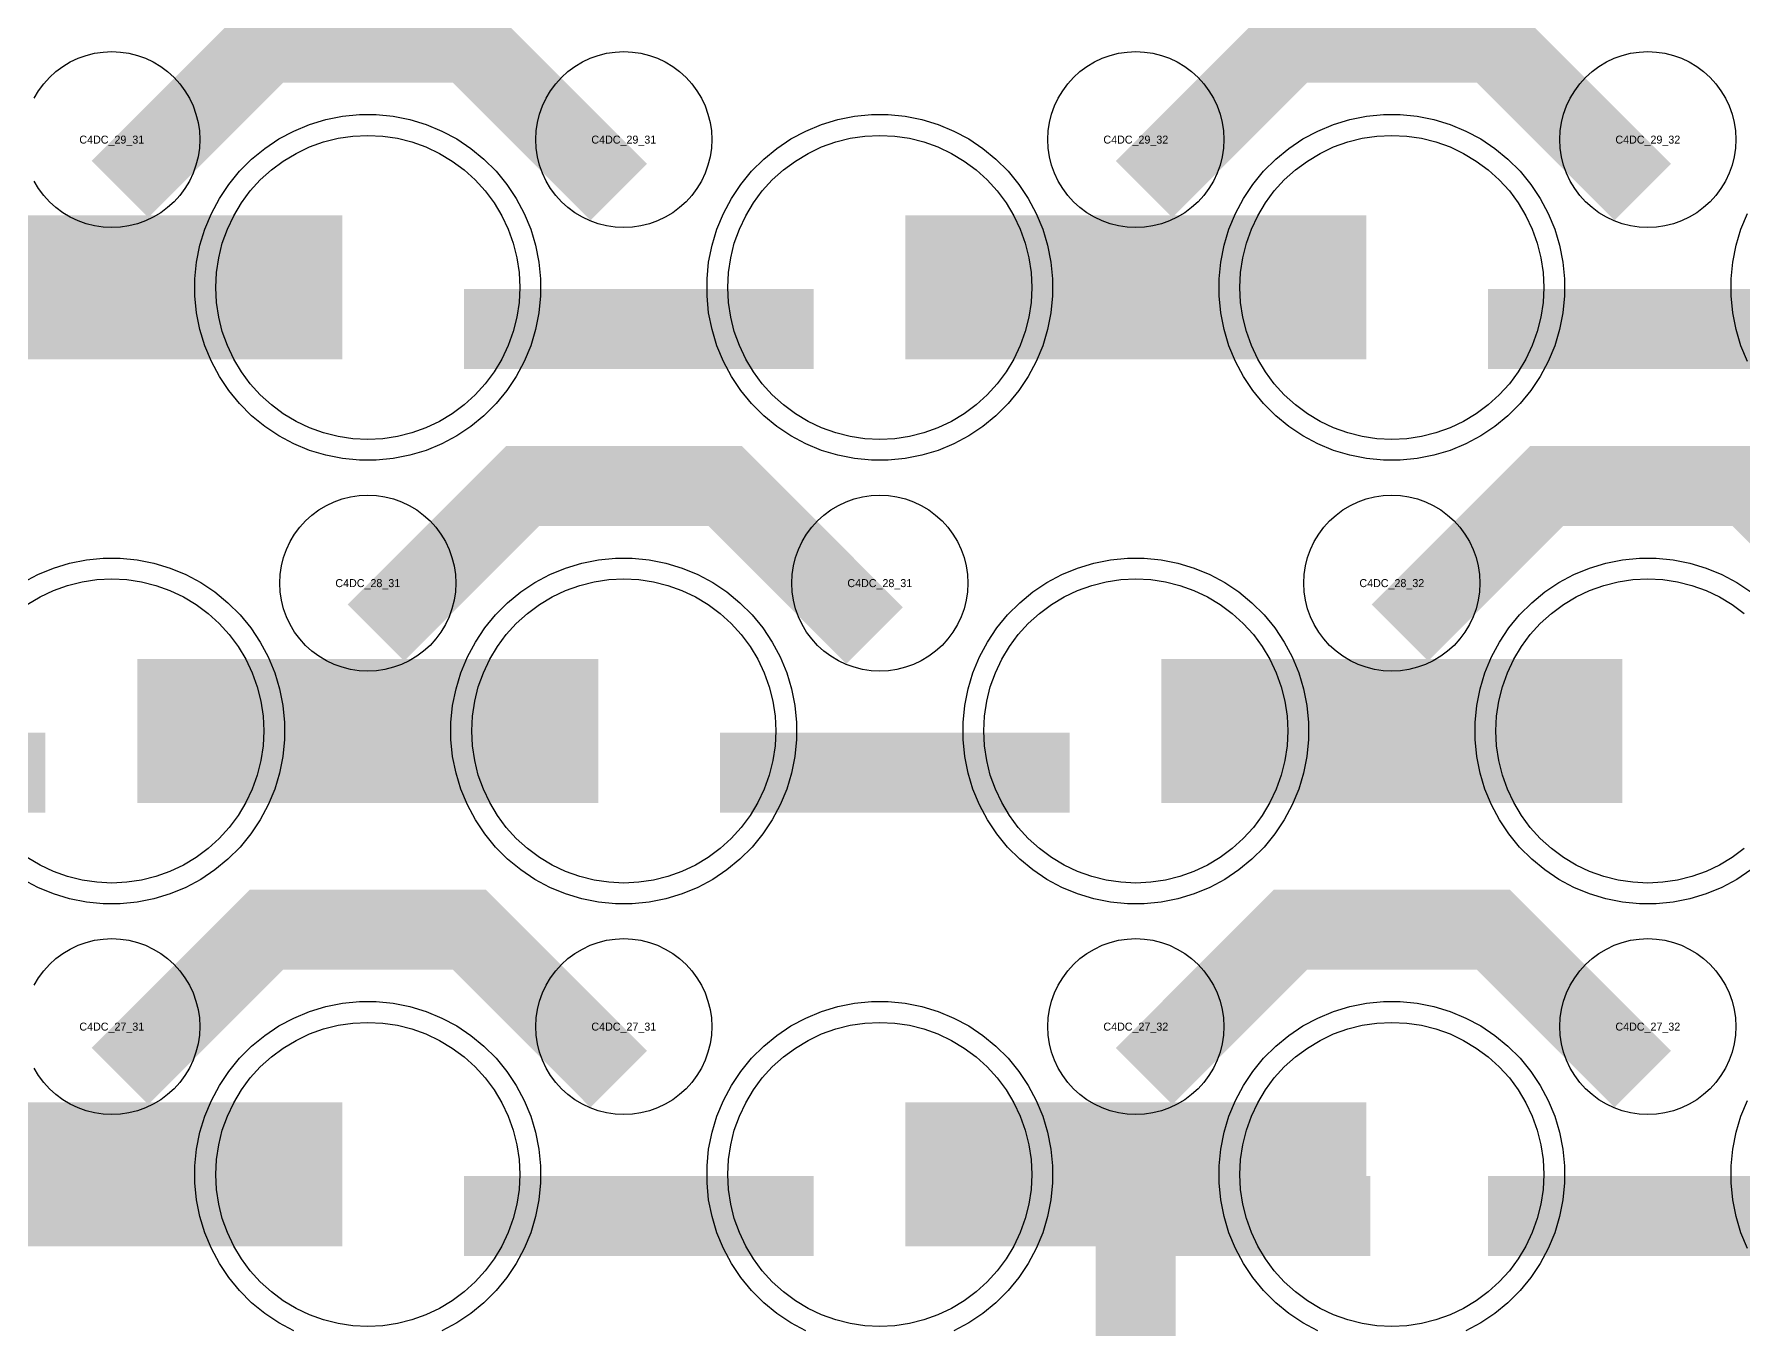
# Model space of a CAD drawing. Extents: x -11880 to 11880, y -14992 to 14992.
# Drawn here: x -2104 to -1570, y -11147 to -10742 of the extents above; entities that cross this region are included whole.
import ezdxf
from ezdxf.enums import TextEntityAlignment as Align

# ---------------------------------------------------------------- set-up
doc = ezdxf.new("R2010")
doc.units = 0
doc.header["$MEASUREMENT"] = 0
for name, color, linetype in [('GDS_775_DT_237', 138, 'CONTINUOUS'), ('RDL1_FS', 34, 'CONTINUOUS'), ('RDL_BS', 160, 'CONTINUOUS')]:
    doc.layers.add(name, color=color, linetype=linetype)

msp = doc.modelspace()

# ---------------------------------------------------------------- linework, layer by layer
at = {"layer": 'RDL1_FS'}
for points in [[(-2000, -10868.714), (-2004.657, -10868.485), (-2009.268, -10867.801), (-2013.791, -10866.669), (-2018.181, -10865.097), (-2022.395, -10863.105), (-2026.395, -10860.707), (-2030.14, -10857.929), (-2033.594, -10854.799), (-2036.724, -10851.345), (-2039.502, -10847.6), (-2041.9, -10843.6), (-2043.892, -10839.386), (-2045.464, -10834.996), (-2046.596, -10830.473), (-2047.28, -10825.862), (-2047.509, -10821.205), (-2047.28, -10816.548), (-2046.596, -10811.937), (-2045.464, -10807.414), (-2043.892, -10803.024), (-2041.9, -10798.81), (-2039.502, -10794.81), (-2036.724, -10791.065), (-2033.594, -10787.611), (-2030.14, -10784.481), (-2026.395, -10781.703), (-2022.395, -10779.305), (-2018.181, -10777.313), (-2013.791, -10775.741), (-2009.268, -10774.609), (-2004.657, -10773.925), (-2000, -10773.696), (-1995.343, -10773.925), (-1990.732, -10774.609), (-1986.209, -10775.741), (-1981.819, -10777.313), (-1977.605, -10779.305), (-1973.605, -10781.703), (-1969.86, -10784.481), (-1966.406, -10787.611), (-1963.276, -10791.065), (-1960.498, -10794.81), (-1958.1, -10798.81), (-1956.108, -10803.024), (-1954.536, -10807.414), (-1953.404, -10811.937), (-1952.72, -10816.548), (-1952.491, -10821.205), (-1952.72, -10825.862), (-1953.404, -10830.473), (-1954.536, -10834.996), (-1956.108, -10839.386), (-1958.1, -10843.6), (-1960.498, -10847.6), (-1963.276, -10851.345), (-1966.406, -10854.799), (-1969.86, -10857.929), (-1973.605, -10860.707), (-1977.605, -10863.105), (-1981.819, -10865.097), (-1986.209, -10866.669), (-1990.732, -10867.801), (-1995.343, -10868.485)], [(-1840, -10868.714), (-1844.657, -10868.485), (-1849.268, -10867.801), (-1853.791, -10866.669), (-1858.181, -10865.097), (-1862.395, -10863.105), (-1866.395, -10860.707), (-1870.14, -10857.929), (-1873.594, -10854.799), (-1876.724, -10851.345), (-1879.502, -10847.6), (-1881.9, -10843.6), (-1883.892, -10839.386), (-1885.464, -10834.996), (-1886.596, -10830.473), (-1887.28, -10825.862), (-1887.509, -10821.205), (-1887.28, -10816.548), (-1886.596, -10811.937), (-1885.464, -10807.414), (-1883.892, -10803.024), (-1881.9, -10798.81), (-1879.502, -10794.81), (-1876.724, -10791.065), (-1873.594, -10787.611), (-1870.14, -10784.481), (-1866.395, -10781.703), (-1862.395, -10779.305), (-1858.181, -10777.313), (-1853.791, -10775.741), (-1849.268, -10774.609), (-1844.657, -10773.925), (-1840, -10773.696), (-1835.343, -10773.925), (-1830.732, -10774.609), (-1826.209, -10775.741), (-1821.819, -10777.313), (-1817.605, -10779.305), (-1813.605, -10781.703), (-1809.86, -10784.481), (-1806.406, -10787.611), (-1803.276, -10791.065), (-1800.498, -10794.81), (-1798.1, -10798.81), (-1796.108, -10803.024), (-1794.536, -10807.414), (-1793.404, -10811.937), (-1792.72, -10816.548), (-1792.491, -10821.205), (-1792.72, -10825.862), (-1793.404, -10830.473), (-1794.536, -10834.996), (-1796.108, -10839.386), (-1798.1, -10843.6), (-1800.498, -10847.6), (-1803.276, -10851.345), (-1806.406, -10854.799), (-1809.86, -10857.929), (-1813.605, -10860.707), (-1817.605, -10863.105), (-1821.819, -10865.097), (-1826.209, -10866.669), (-1830.732, -10867.801), (-1835.343, -10868.485)], [(-1680, -10868.714), (-1684.657, -10868.485), (-1689.268, -10867.801), (-1693.791, -10866.669), (-1698.181, -10865.097), (-1702.395, -10863.105), (-1706.395, -10860.707), (-1710.14, -10857.929), (-1713.594, -10854.799), (-1716.724, -10851.345), (-1719.502, -10847.6), (-1721.9, -10843.6), (-1723.892, -10839.386), (-1725.464, -10834.996), (-1726.596, -10830.473), (-1727.28, -10825.862), (-1727.509, -10821.205), (-1727.28, -10816.548), (-1726.596, -10811.937), (-1725.464, -10807.414), (-1723.892, -10803.024), (-1721.9, -10798.81), (-1719.502, -10794.81), (-1716.724, -10791.065), (-1713.594, -10787.611), (-1710.14, -10784.481), (-1706.395, -10781.703), (-1702.395, -10779.305), (-1698.181, -10777.313), (-1693.791, -10775.741), (-1689.268, -10774.609), (-1684.657, -10773.925), (-1680, -10773.696), (-1675.343, -10773.925), (-1670.732, -10774.609), (-1666.209, -10775.741), (-1661.819, -10777.313), (-1657.605, -10779.305), (-1653.605, -10781.703), (-1649.86, -10784.481), (-1646.406, -10787.611), (-1643.276, -10791.065), (-1640.498, -10794.81), (-1638.1, -10798.81), (-1636.108, -10803.024), (-1634.536, -10807.414), (-1633.404, -10811.937), (-1632.72, -10816.548), (-1632.491, -10821.205), (-1632.72, -10825.862), (-1633.404, -10830.473), (-1634.536, -10834.996), (-1636.108, -10839.386), (-1638.1, -10843.6), (-1640.498, -10847.6), (-1643.276, -10851.345), (-1646.406, -10854.799), (-1649.86, -10857.929), (-1653.605, -10860.707), (-1657.605, -10863.105), (-1661.819, -10865.097), (-1666.209, -10866.669), (-1670.732, -10867.801), (-1675.343, -10868.485)], [(-1920, -11007.279), (-1924.657, -11007.05), (-1929.268, -11006.366), (-1933.791, -11005.234), (-1938.181, -11003.662), (-1942.395, -11001.67), (-1946.395, -10999.272), (-1950.14, -10996.494), (-1953.594, -10993.364), (-1956.724, -10989.91), (-1959.502, -10986.165), (-1961.9, -10982.165), (-1963.892, -10977.951), (-1965.464, -10973.561), (-1966.596, -10969.038), (-1967.28, -10964.427), (-1967.509, -10959.77), (-1967.28, -10955.113), (-1966.596, -10950.502), (-1965.464, -10945.979), (-1963.892, -10941.589), (-1961.9, -10937.375), (-1959.502, -10933.375), (-1956.724, -10929.63), (-1953.594, -10926.176), (-1950.14, -10923.046), (-1946.395, -10920.268), (-1942.395, -10917.87), (-1938.181, -10915.878), (-1933.791, -10914.306), (-1929.268, -10913.174), (-1924.657, -10912.49), (-1920, -10912.261), (-1915.343, -10912.49), (-1910.732, -10913.174), (-1906.209, -10914.306), (-1901.819, -10915.878), (-1897.605, -10917.87), (-1893.605, -10920.268), (-1889.86, -10923.046), (-1886.406, -10926.176), (-1883.276, -10929.63), (-1880.498, -10933.375), (-1878.1, -10937.375), (-1876.108, -10941.589), (-1874.536, -10945.979), (-1873.404, -10950.502), (-1872.72, -10955.113), (-1872.491, -10959.77), (-1872.72, -10964.427), (-1873.404, -10969.038), (-1874.536, -10973.561), (-1876.108, -10977.951), (-1878.1, -10982.165), (-1880.498, -10986.165), (-1883.276, -10989.91), (-1886.406, -10993.364), (-1889.86, -10996.494), (-1893.605, -10999.272), (-1897.605, -11001.67), (-1901.819, -11003.662), (-1906.209, -11005.234), (-1910.732, -11006.366), (-1915.343, -11007.05)], [(-1760, -11007.279), (-1764.657, -11007.05), (-1769.268, -11006.366), (-1773.791, -11005.234), (-1778.181, -11003.662), (-1782.395, -11001.67), (-1786.395, -10999.272), (-1790.14, -10996.494), (-1793.594, -10993.364), (-1796.724, -10989.91), (-1799.502, -10986.165), (-1801.9, -10982.165), (-1803.892, -10977.951), (-1805.464, -10973.561), (-1806.596, -10969.038), (-1807.28, -10964.427), (-1807.509, -10959.77), (-1807.28, -10955.113), (-1806.596, -10950.502), (-1805.464, -10945.979), (-1803.892, -10941.589), (-1801.9, -10937.375), (-1799.502, -10933.375), (-1796.724, -10929.63), (-1793.594, -10926.176), (-1790.14, -10923.046), (-1786.395, -10920.268), (-1782.395, -10917.87), (-1778.181, -10915.878), (-1773.791, -10914.306), (-1769.268, -10913.174), (-1764.657, -10912.49), (-1760, -10912.261), (-1755.343, -10912.49), (-1750.732, -10913.174), (-1746.209, -10914.306), (-1741.819, -10915.878), (-1737.605, -10917.87), (-1733.605, -10920.268), (-1729.86, -10923.046), (-1726.406, -10926.176), (-1723.276, -10929.63), (-1720.498, -10933.375), (-1718.1, -10937.375), (-1716.108, -10941.589), (-1714.536, -10945.979), (-1713.404, -10950.502), (-1712.72, -10955.113), (-1712.491, -10959.77), (-1712.72, -10964.427), (-1713.404, -10969.038), (-1714.536, -10973.561), (-1716.108, -10977.951), (-1718.1, -10982.165), (-1720.498, -10986.165), (-1723.276, -10989.91), (-1726.406, -10993.364), (-1729.86, -10996.494), (-1733.605, -10999.272), (-1737.605, -11001.67), (-1741.819, -11003.662), (-1746.209, -11005.234), (-1750.732, -11006.366), (-1755.343, -11007.05)], [(-2000, -11145.844), (-2004.657, -11145.615), (-2009.268, -11144.931), (-2013.791, -11143.799), (-2018.181, -11142.227), (-2022.395, -11140.235), (-2026.395, -11137.837), (-2030.14, -11135.059), (-2033.594, -11131.929), (-2036.724, -11128.475), (-2039.502, -11124.73), (-2041.9, -11120.73), (-2043.892, -11116.516), (-2045.464, -11112.126), (-2046.596, -11107.603), (-2047.28, -11102.992), (-2047.509, -11098.335), (-2047.28, -11093.678), (-2046.596, -11089.067), (-2045.464, -11084.544), (-2043.892, -11080.154), (-2041.9, -11075.94), (-2039.502, -11071.94), (-2036.724, -11068.195), (-2033.594, -11064.741), (-2030.14, -11061.611), (-2026.395, -11058.833), (-2022.395, -11056.435), (-2018.181, -11054.443), (-2013.791, -11052.871), (-2009.268, -11051.739), (-2004.657, -11051.055), (-2000, -11050.826), (-1995.343, -11051.055), (-1990.732, -11051.739), (-1986.209, -11052.871), (-1981.819, -11054.443), (-1977.605, -11056.435), (-1973.605, -11058.833), (-1969.86, -11061.611), (-1966.406, -11064.741), (-1963.276, -11068.195), (-1960.498, -11071.94), (-1958.1, -11075.94), (-1956.108, -11080.154), (-1954.536, -11084.544), (-1953.404, -11089.067), (-1952.72, -11093.678), (-1952.491, -11098.335), (-1952.72, -11102.992), (-1953.404, -11107.603), (-1954.536, -11112.126), (-1956.108, -11116.516), (-1958.1, -11120.73), (-1960.498, -11124.73), (-1963.276, -11128.475), (-1966.406, -11131.929), (-1969.86, -11135.059), (-1973.605, -11137.837), (-1977.605, -11140.235), (-1981.819, -11142.227), (-1986.209, -11143.799), (-1990.732, -11144.931), (-1995.343, -11145.615)], [(-1840, -11145.844), (-1844.657, -11145.615), (-1849.268, -11144.931), (-1853.791, -11143.799), (-1858.181, -11142.227), (-1862.395, -11140.235), (-1866.395, -11137.837), (-1870.14, -11135.059), (-1873.594, -11131.929), (-1876.724, -11128.475), (-1879.502, -11124.73), (-1881.9, -11120.73), (-1883.892, -11116.516), (-1885.464, -11112.126), (-1886.596, -11107.603), (-1887.28, -11102.992), (-1887.509, -11098.335), (-1887.28, -11093.678), (-1886.596, -11089.067), (-1885.464, -11084.544), (-1883.892, -11080.154), (-1881.9, -11075.94), (-1879.502, -11071.94), (-1876.724, -11068.195), (-1873.594, -11064.741), (-1870.14, -11061.611), (-1866.395, -11058.833), (-1862.395, -11056.435), (-1858.181, -11054.443), (-1853.791, -11052.871), (-1849.268, -11051.739), (-1844.657, -11051.055), (-1840, -11050.826), (-1835.343, -11051.055), (-1830.732, -11051.739), (-1826.209, -11052.871), (-1821.819, -11054.443), (-1817.605, -11056.435), (-1813.605, -11058.833), (-1809.86, -11061.611), (-1806.406, -11064.741), (-1803.276, -11068.195), (-1800.498, -11071.94), (-1798.1, -11075.94), (-1796.108, -11080.154), (-1794.536, -11084.544), (-1793.404, -11089.067), (-1792.72, -11093.678), (-1792.491, -11098.335), (-1792.72, -11102.992), (-1793.404, -11107.603), (-1794.536, -11112.126), (-1796.108, -11116.516), (-1798.1, -11120.73), (-1800.498, -11124.73), (-1803.276, -11128.475), (-1806.406, -11131.929), (-1809.86, -11135.059), (-1813.605, -11137.837), (-1817.605, -11140.235), (-1821.819, -11142.227), (-1826.209, -11143.799), (-1830.732, -11144.931), (-1835.343, -11145.615)], [(-1680, -11145.844), (-1684.657, -11145.615), (-1689.268, -11144.931), (-1693.791, -11143.799), (-1698.181, -11142.227), (-1702.395, -11140.235), (-1706.395, -11137.837), (-1710.14, -11135.059), (-1713.594, -11131.929), (-1716.724, -11128.475), (-1719.502, -11124.73), (-1721.9, -11120.73), (-1723.892, -11116.516), (-1725.464, -11112.126), (-1726.596, -11107.603), (-1727.28, -11102.992), (-1727.509, -11098.335), (-1727.28, -11093.678), (-1726.596, -11089.067), (-1725.464, -11084.544), (-1723.892, -11080.154), (-1721.9, -11075.94), (-1719.502, -11071.94), (-1716.724, -11068.195), (-1713.594, -11064.741), (-1710.14, -11061.611), (-1706.395, -11058.833), (-1702.395, -11056.435), (-1698.181, -11054.443), (-1693.791, -11052.871), (-1689.268, -11051.739), (-1684.657, -11051.055), (-1680, -11050.826), (-1675.343, -11051.055), (-1670.732, -11051.739), (-1666.209, -11052.871), (-1661.819, -11054.443), (-1657.605, -11056.435), (-1653.605, -11058.833), (-1649.86, -11061.611), (-1646.406, -11064.741), (-1643.276, -11068.195), (-1640.498, -11071.94), (-1638.1, -11075.94), (-1636.108, -11080.154), (-1634.536, -11084.544), (-1633.404, -11089.067), (-1632.72, -11093.678), (-1632.491, -11098.335), (-1632.72, -11102.992), (-1633.404, -11107.603), (-1634.536, -11112.126), (-1636.108, -11116.516), (-1638.1, -11120.73), (-1640.498, -11124.73), (-1643.276, -11128.475), (-1646.406, -11131.929), (-1649.86, -11135.059), (-1653.605, -11137.837), (-1657.605, -11140.235), (-1661.819, -11142.227), (-1666.209, -11143.799), (-1670.732, -11144.931), (-1675.343, -11145.615)]]:
    msp.add_lwpolyline(points, close=True, dxfattribs=at)
for points in [[(-2151.998, -10821.205, 45, 45, 0), (-2079.998, -10821.205, 45, 45, 0)], [(-2079.998, -10821.205, 45, 45, 0), (-2007.998, -10821.205, 45, 45, 0)], [(-1831.998, -10821.205, 45, 45, 0), (-1759.998, -10821.205, 45, 45, 0)], [(-1759.998, -10821.205, 45, 45, 0), (-1687.998, -10821.205, 45, 45, 0)], [(-2071.998, -10959.77, 45, 45, 0), (-1999.998, -10959.77, 45, 45, 0)], [(-1999.998, -10959.77, 45, 45, 0), (-1927.998, -10959.77, 45, 45, 0)], [(-1751.998, -10959.77, 45, 45, 0), (-1679.998, -10959.77, 45, 45, 0)], [(-1679.998, -10959.77, 45, 45, 0), (-1607.998, -10959.77, 45, 45, 0)], [(-2151.998, -11098.335, 45, 45, 0), (-2079.998, -11098.335, 45, 45, 0)], [(-2079.998, -11098.335, 45, 45, 0), (-2007.998, -11098.335, 45, 45, 0)], [(-1831.998, -11098.335, 45, 45, 0), (-1759.998, -11098.335, 45, 45, 0)], [(-1759.998, -11098.335, 45, 45, 0), (-1687.998, -11098.335, 45, 45, 0)]]:
    msp.add_lwpolyline(points, format="xyseb", dxfattribs=at)
for points in [[(-2106.395, -10920.268), (-2102.395, -10917.87), (-2098.181, -10915.878), (-2093.791, -10914.306), (-2089.268, -10913.174), (-2084.657, -10912.49), (-2080, -10912.261), (-2075.343, -10912.49), (-2070.732, -10913.174), (-2066.209, -10914.306), (-2061.819, -10915.878), (-2057.605, -10917.87), (-2053.605, -10920.268), (-2049.86, -10923.046), (-2046.406, -10926.176), (-2043.276, -10929.63), (-2040.498, -10933.375), (-2038.1, -10937.375), (-2036.108, -10941.589), (-2034.536, -10945.979), (-2033.404, -10950.502), (-2032.72, -10955.113), (-2032.491, -10959.77), (-2032.72, -10964.427), (-2033.404, -10969.038), (-2034.536, -10973.561), (-2036.108, -10977.951), (-2038.1, -10982.165), (-2040.498, -10986.165), (-2043.276, -10989.91), (-2046.406, -10993.364), (-2049.86, -10996.494), (-2053.605, -10999.272), (-2057.605, -11001.67), (-2061.819, -11003.662), (-2066.209, -11005.234), (-2070.732, -11006.366), (-2075.343, -11007.05), (-2080, -11007.279), (-2084.657, -11007.05), (-2089.268, -11006.366), (-2093.791, -11005.234), (-2098.181, -11003.662), (-2102.395, -11001.67), (-2106.395, -10999.272)], [(-1569.86, -10996.494), (-1573.605, -10999.272), (-1577.605, -11001.67), (-1581.819, -11003.662), (-1586.209, -11005.234), (-1590.732, -11006.366), (-1595.343, -11007.05), (-1600, -11007.279), (-1604.657, -11007.05), (-1609.268, -11006.366), (-1613.791, -11005.234), (-1618.181, -11003.662), (-1622.395, -11001.67), (-1626.395, -10999.272), (-1630.14, -10996.494), (-1633.594, -10993.364), (-1636.724, -10989.91), (-1639.502, -10986.165), (-1641.9, -10982.165), (-1643.892, -10977.951), (-1645.464, -10973.561), (-1646.596, -10969.038), (-1647.28, -10964.427), (-1647.509, -10959.77), (-1647.28, -10955.113), (-1646.596, -10950.502), (-1645.464, -10945.979), (-1643.892, -10941.589), (-1641.9, -10937.375), (-1639.502, -10933.375), (-1636.724, -10929.63), (-1633.594, -10926.176), (-1630.14, -10923.046), (-1626.395, -10920.268), (-1622.395, -10917.87), (-1618.181, -10915.878), (-1613.791, -10914.306), (-1609.268, -10913.174), (-1604.657, -10912.49), (-1600, -10912.261), (-1595.343, -10912.49), (-1590.732, -10913.174), (-1586.209, -10914.306), (-1581.819, -10915.878), (-1577.605, -10917.87), (-1573.605, -10920.268), (-1569.86, -10923.046)]]:
    msp.add_lwpolyline(points, dxfattribs=at)
at = {"layer": 'RDL_BS'}
for points in [[(-2077.438, -10790.519, 25, 25, 0), (-2031.623, -10744.704, 25, 25, 0), (-1998.07, -10744.704, 25, 25, 0)], [(-1921.599, -10791.418, 25, 25, 0), (-1968.313, -10744.704, 25, 25, 0), (-1998.071, -10744.704, 25, 25, 0)], [(-1757.438, -10790.519, 25, 25, 0), (-1711.623, -10744.704, 25, 25, 0), (-1678.07, -10744.704, 25, 25, 0)], [(-1601.599, -10791.418, 25, 25, 0), (-1648.313, -10744.704, 25, 25, 0), (-1678.071, -10744.704, 25, 25, 0)], [(-1969.984, -10834.218, 25, 25, 0), (-1860.719, -10834.218, 25, 25, 0)], [(-1649.984, -10834.218, 25, 25, 0), (-1540.719, -10834.218, 25, 25, 0)], [(-1997.438, -10929.084, 25, 25, 0), (-1951.623, -10883.269, 25, 25, 0), (-1918.07, -10883.269, 25, 25, 0)], [(-1841.599, -10929.983, 25, 25, 0), (-1888.313, -10883.269, 25, 25, 0), (-1918.071, -10883.269, 25, 25, 0)], [(-1677.438, -10929.084, 25, 25, 0), (-1631.623, -10883.269, 25, 25, 0), (-1598.07, -10883.269, 25, 25, 0)], [(-1521.599, -10929.983, 25, 25, 0), (-1568.313, -10883.269, 25, 25, 0), (-1598.071, -10883.269, 25, 25, 0)], [(-2209.984, -10972.783, 25, 25, 0), (-2100.719, -10972.783, 25, 25, 0)], [(-1889.984, -10972.783, 25, 25, 0), (-1780.719, -10972.783, 25, 25, 0)], [(-2077.438, -11067.649, 25, 25, 0), (-2031.623, -11021.834, 25, 25, 0), (-1998.07, -11021.834, 25, 25, 0)], [(-1921.599, -11068.548, 25, 25, 0), (-1968.313, -11021.834, 25, 25, 0), (-1998.071, -11021.834, 25, 25, 0)], [(-1757.438, -11067.649, 25, 25, 0), (-1711.623, -11021.834, 25, 25, 0), (-1678.07, -11021.834, 25, 25, 0)], [(-1601.599, -11068.548, 25, 25, 0), (-1648.313, -11021.834, 25, 25, 0), (-1678.071, -11021.834, 25, 25, 0)], [(-1760, -11205.625, 25, 25, 0), (-1760, -11098.848, 25, 25, 0)], [(-1969.984, -11111.348, 25, 25, 0), (-1860.719, -11111.348, 25, 25, 0)], [(-1772.5, -11111.348, 25, 25, 0), (-1686.667, -11111.348, 25, 25, 0)], [(-1732.944, -11111.348, 25, 25, 0), (-1691.74, -11111.348, 25, 25, 0)], [(-1649.984, -11111.348, 25, 25, 0), (-1540.719, -11111.348, 25, 25, 0)], [(-1760, -11129.317, 25, 25, 0), (-1760, -11174.937, 25, 25, 0)]]:
    msp.add_lwpolyline(points, format="xyseb", dxfattribs=at)
for points in [[(-2104.25, -10762.061), (-2102.857, -10759.737), (-2101.254, -10757.574), (-2099.442, -10755.575), (-2097.443, -10753.763), (-2095.28, -10752.16), (-2092.956, -10750.767), (-2090.519, -10749.615), (-2087.984, -10748.708), (-2085.365, -10748.051), (-2082.693, -10747.655), (-2080, -10747.523), (-2077.307, -10747.655), (-2074.635, -10748.051), (-2072.016, -10748.708), (-2069.481, -10749.615), (-2067.044, -10750.767), (-2064.72, -10752.16), (-2062.557, -10753.763), (-2060.558, -10755.575), (-2058.746, -10757.574), (-2057.143, -10759.737), (-2055.75, -10762.061), (-2054.598, -10764.498), (-2053.691, -10767.033), (-2053.034, -10769.652), (-2052.638, -10772.324), (-2052.506, -10775.017), (-2052.638, -10777.71), (-2053.034, -10780.382), (-2053.691, -10783.001), (-2054.598, -10785.536), (-2055.75, -10787.973), (-2057.143, -10790.297), (-2058.746, -10792.46), (-2060.558, -10794.459), (-2062.557, -10796.271), (-2064.72, -10797.874), (-2067.044, -10799.267), (-2069.481, -10800.419), (-2072.016, -10801.326), (-2074.635, -10801.983), (-2077.307, -10802.379), (-2080, -10802.511), (-2082.693, -10802.379), (-2085.365, -10801.983), (-2087.984, -10801.326), (-2090.519, -10800.419), (-2092.956, -10799.267), (-2095.28, -10797.874), (-2097.443, -10796.271), (-2099.442, -10794.459), (-2101.254, -10792.46), (-2102.857, -10790.297), (-2104.25, -10787.973)], [(-1568.875, -10844.32), (-1570.906, -10839.41), (-1572.437, -10834.37), (-1573.483, -10829.143), (-1574, -10823.849), (-1574, -10818.561), (-1573.483, -10813.267), (-1572.437, -10808.04), (-1570.906, -10803), (-1568.875, -10798.09)], [(-2107.777, -10913.387), (-2103.115, -10910.895), (-2098.205, -10908.864), (-2093.165, -10907.333), (-2087.938, -10906.287), (-2082.644, -10905.77), (-2077.356, -10905.77), (-2072.062, -10906.287), (-2066.835, -10907.333), (-2061.795, -10908.864), (-2056.885, -10910.895), (-2052.223, -10913.387), (-2047.809, -10916.334), (-2043.708, -10919.696), (-2039.926, -10923.478), (-2036.564, -10927.579), (-2033.617, -10931.993), (-2031.125, -10936.655), (-2029.094, -10941.565), (-2027.563, -10946.605), (-2026.517, -10951.832), (-2026, -10957.126), (-2026, -10962.414), (-2026.517, -10967.708), (-2027.563, -10972.935), (-2029.094, -10977.975), (-2031.125, -10982.885), (-2033.617, -10987.547), (-2036.564, -10991.961), (-2039.926, -10996.062), (-2043.708, -10999.844), (-2047.809, -11003.206), (-2052.223, -11006.153), (-2056.885, -11008.645), (-2061.795, -11010.676), (-2066.835, -11012.207), (-2072.062, -11013.253), (-2077.356, -11013.77), (-2082.644, -11013.77), (-2087.938, -11013.253), (-2093.165, -11012.207), (-2098.205, -11010.676), (-2103.115, -11008.645), (-2107.777, -11006.153)], [(-1567.809, -11003.206), (-1572.223, -11006.153), (-1576.885, -11008.645), (-1581.795, -11010.676), (-1586.835, -11012.207), (-1592.062, -11013.253), (-1597.356, -11013.77), (-1602.644, -11013.77), (-1607.938, -11013.253), (-1613.165, -11012.207), (-1618.205, -11010.676), (-1623.115, -11008.645), (-1627.777, -11006.153), (-1632.191, -11003.206), (-1636.292, -10999.844), (-1640.074, -10996.062), (-1643.436, -10991.961), (-1646.383, -10987.547), (-1648.875, -10982.885), (-1650.906, -10977.975), (-1652.437, -10972.935), (-1653.483, -10967.708), (-1654, -10962.414), (-1654, -10957.126), (-1653.483, -10951.832), (-1652.437, -10946.605), (-1650.906, -10941.565), (-1648.875, -10936.655), (-1646.383, -10931.993), (-1643.436, -10927.579), (-1640.074, -10923.478), (-1636.292, -10919.696), (-1632.191, -10916.334), (-1627.777, -10913.387), (-1623.115, -10910.895), (-1618.205, -10908.864), (-1613.165, -10907.333), (-1607.938, -10906.287), (-1602.644, -10905.77), (-1597.356, -10905.77), (-1592.062, -10906.287), (-1586.835, -10907.333), (-1581.795, -10908.864), (-1576.885, -10910.895), (-1572.223, -10913.387), (-1567.809, -10916.334)], [(-2104.25, -11039.191), (-2102.857, -11036.867), (-2101.254, -11034.704), (-2099.442, -11032.705), (-2097.443, -11030.893), (-2095.28, -11029.29), (-2092.956, -11027.897), (-2090.519, -11026.745), (-2087.984, -11025.838), (-2085.365, -11025.181), (-2082.693, -11024.785), (-2080, -11024.653), (-2077.307, -11024.785), (-2074.635, -11025.181), (-2072.016, -11025.838), (-2069.481, -11026.745), (-2067.044, -11027.897), (-2064.72, -11029.29), (-2062.557, -11030.893), (-2060.558, -11032.705), (-2058.746, -11034.704), (-2057.143, -11036.867), (-2055.75, -11039.191), (-2054.598, -11041.628), (-2053.691, -11044.163), (-2053.034, -11046.782), (-2052.638, -11049.454), (-2052.506, -11052.147), (-2052.638, -11054.84), (-2053.034, -11057.512), (-2053.691, -11060.131), (-2054.598, -11062.666), (-2055.75, -11065.103), (-2057.143, -11067.427), (-2058.746, -11069.59), (-2060.558, -11071.589), (-2062.557, -11073.401), (-2064.72, -11075.004), (-2067.044, -11076.397), (-2069.481, -11077.549), (-2072.016, -11078.456), (-2074.635, -11079.113), (-2077.307, -11079.509), (-2080, -11079.641), (-2082.693, -11079.509), (-2085.365, -11079.113), (-2087.984, -11078.456), (-2090.519, -11077.549), (-2092.956, -11076.397), (-2095.28, -11075.004), (-2097.443, -11073.401), (-2099.442, -11071.589), (-2101.254, -11069.59), (-2102.857, -11067.427), (-2104.25, -11065.103)], [(-2023.115, -11147.21), (-2027.777, -11144.718), (-2032.191, -11141.771), (-2036.292, -11138.409), (-2040.074, -11134.627), (-2043.436, -11130.526), (-2046.383, -11126.112), (-2048.875, -11121.45), (-2050.906, -11116.54), (-2052.437, -11111.5), (-2053.483, -11106.273), (-2054, -11100.979), (-2054, -11095.691), (-2053.483, -11090.397), (-2052.437, -11085.17), (-2050.906, -11080.13), (-2048.875, -11075.22), (-2046.383, -11070.558), (-2043.436, -11066.144), (-2040.074, -11062.043), (-2036.292, -11058.261), (-2032.191, -11054.899), (-2027.777, -11051.952), (-2023.115, -11049.46), (-2018.205, -11047.429), (-2013.165, -11045.898), (-2007.938, -11044.852), (-2002.644, -11044.335), (-1997.356, -11044.335), (-1992.062, -11044.852), (-1986.835, -11045.898), (-1981.795, -11047.429), (-1976.885, -11049.46), (-1972.223, -11051.952), (-1967.809, -11054.899), (-1963.708, -11058.261), (-1959.926, -11062.043), (-1956.564, -11066.144), (-1953.617, -11070.558), (-1951.125, -11075.22), (-1949.094, -11080.13), (-1947.563, -11085.17), (-1946.517, -11090.397), (-1946, -11095.691), (-1946, -11100.979), (-1946.517, -11106.273), (-1947.563, -11111.5), (-1949.094, -11116.54), (-1951.125, -11121.45), (-1953.617, -11126.112), (-1956.564, -11130.526), (-1959.926, -11134.627), (-1963.708, -11138.409), (-1967.809, -11141.771), (-1972.223, -11144.718), (-1976.885, -11147.21)], [(-1863.115, -11147.21), (-1867.777, -11144.718), (-1872.191, -11141.771), (-1876.292, -11138.409), (-1880.074, -11134.627), (-1883.436, -11130.526), (-1886.383, -11126.112), (-1888.875, -11121.45), (-1890.906, -11116.54), (-1892.437, -11111.5), (-1893.483, -11106.273), (-1894, -11100.979), (-1894, -11095.691), (-1893.483, -11090.397), (-1892.437, -11085.17), (-1890.906, -11080.13), (-1888.875, -11075.22), (-1886.383, -11070.558), (-1883.436, -11066.144), (-1880.074, -11062.043), (-1876.292, -11058.261), (-1872.191, -11054.899), (-1867.777, -11051.952), (-1863.115, -11049.46), (-1858.205, -11047.429), (-1853.165, -11045.898), (-1847.938, -11044.852), (-1842.644, -11044.335), (-1837.356, -11044.335), (-1832.062, -11044.852), (-1826.835, -11045.898), (-1821.795, -11047.429), (-1816.885, -11049.46), (-1812.223, -11051.952), (-1807.809, -11054.899), (-1803.708, -11058.261), (-1799.926, -11062.043), (-1796.564, -11066.144), (-1793.617, -11070.558), (-1791.125, -11075.22), (-1789.094, -11080.13), (-1787.563, -11085.17), (-1786.517, -11090.397), (-1786, -11095.691), (-1786, -11100.979), (-1786.517, -11106.273), (-1787.563, -11111.5), (-1789.094, -11116.54), (-1791.125, -11121.45), (-1793.617, -11126.112), (-1796.564, -11130.526), (-1799.926, -11134.627), (-1803.708, -11138.409), (-1807.809, -11141.771), (-1812.223, -11144.718), (-1816.885, -11147.21)], [(-1703.115, -11147.21), (-1707.777, -11144.718), (-1712.191, -11141.771), (-1716.292, -11138.409), (-1720.074, -11134.627), (-1723.436, -11130.526), (-1726.383, -11126.112), (-1728.875, -11121.45), (-1730.906, -11116.54), (-1732.437, -11111.5), (-1733.483, -11106.273), (-1734, -11100.979), (-1734, -11095.691), (-1733.483, -11090.397), (-1732.437, -11085.17), (-1730.906, -11080.13), (-1728.875, -11075.22), (-1726.383, -11070.558), (-1723.436, -11066.144), (-1720.074, -11062.043), (-1716.292, -11058.261), (-1712.191, -11054.899), (-1707.777, -11051.952), (-1703.115, -11049.46), (-1698.205, -11047.429), (-1693.165, -11045.898), (-1687.938, -11044.852), (-1682.644, -11044.335), (-1677.356, -11044.335), (-1672.062, -11044.852), (-1666.835, -11045.898), (-1661.795, -11047.429), (-1656.885, -11049.46), (-1652.223, -11051.952), (-1647.809, -11054.899), (-1643.708, -11058.261), (-1639.926, -11062.043), (-1636.564, -11066.144), (-1633.617, -11070.558), (-1631.125, -11075.22), (-1629.094, -11080.13), (-1627.563, -11085.17), (-1626.517, -11090.397), (-1626, -11095.691), (-1626, -11100.979), (-1626.517, -11106.273), (-1627.563, -11111.5), (-1629.094, -11116.54), (-1631.125, -11121.45), (-1633.617, -11126.112), (-1636.564, -11130.526), (-1639.926, -11134.627), (-1643.708, -11138.409), (-1647.809, -11141.771), (-1652.223, -11144.718), (-1656.885, -11147.21)], [(-1568.875, -11121.45), (-1570.906, -11116.54), (-1572.437, -11111.5), (-1573.483, -11106.273), (-1574, -11100.979), (-1574, -11095.691), (-1573.483, -11090.397), (-1572.437, -11085.17), (-1570.906, -11080.13), (-1568.875, -11075.22)]]:
    msp.add_lwpolyline(points, dxfattribs=at)
for points in [[(-1920, -10802.511), (-1922.693, -10802.379), (-1925.365, -10801.983), (-1927.984, -10801.326), (-1930.519, -10800.419), (-1932.956, -10799.267), (-1935.28, -10797.874), (-1937.443, -10796.271), (-1939.442, -10794.459), (-1941.254, -10792.46), (-1942.857, -10790.297), (-1944.25, -10787.973), (-1945.402, -10785.536), (-1946.309, -10783.001), (-1946.966, -10780.382), (-1947.362, -10777.71), (-1947.494, -10775.017), (-1947.362, -10772.324), (-1946.966, -10769.652), (-1946.309, -10767.033), (-1945.402, -10764.498), (-1944.25, -10762.061), (-1942.857, -10759.737), (-1941.254, -10757.574), (-1939.442, -10755.575), (-1937.443, -10753.763), (-1935.28, -10752.16), (-1932.956, -10750.767), (-1930.519, -10749.615), (-1927.984, -10748.708), (-1925.365, -10748.051), (-1922.693, -10747.655), (-1920, -10747.523), (-1917.307, -10747.655), (-1914.635, -10748.051), (-1912.016, -10748.708), (-1909.481, -10749.615), (-1907.044, -10750.767), (-1904.72, -10752.16), (-1902.557, -10753.763), (-1900.558, -10755.575), (-1898.746, -10757.574), (-1897.143, -10759.737), (-1895.75, -10762.061), (-1894.598, -10764.498), (-1893.691, -10767.033), (-1893.034, -10769.652), (-1892.638, -10772.324), (-1892.506, -10775.017), (-1892.638, -10777.71), (-1893.034, -10780.382), (-1893.691, -10783.001), (-1894.598, -10785.536), (-1895.75, -10787.973), (-1897.143, -10790.297), (-1898.746, -10792.46), (-1900.558, -10794.459), (-1902.557, -10796.271), (-1904.72, -10797.874), (-1907.044, -10799.267), (-1909.481, -10800.419), (-1912.016, -10801.326), (-1914.635, -10801.983), (-1917.307, -10802.379)], [(-1760, -10802.511), (-1762.693, -10802.379), (-1765.365, -10801.983), (-1767.984, -10801.326), (-1770.519, -10800.419), (-1772.956, -10799.267), (-1775.28, -10797.874), (-1777.443, -10796.271), (-1779.442, -10794.459), (-1781.254, -10792.46), (-1782.857, -10790.297), (-1784.25, -10787.973), (-1785.402, -10785.536), (-1786.309, -10783.001), (-1786.966, -10780.382), (-1787.362, -10777.71), (-1787.494, -10775.017), (-1787.362, -10772.324), (-1786.966, -10769.652), (-1786.309, -10767.033), (-1785.402, -10764.498), (-1784.25, -10762.061), (-1782.857, -10759.737), (-1781.254, -10757.574), (-1779.442, -10755.575), (-1777.443, -10753.763), (-1775.28, -10752.16), (-1772.956, -10750.767), (-1770.519, -10749.615), (-1767.984, -10748.708), (-1765.365, -10748.051), (-1762.693, -10747.655), (-1760, -10747.523), (-1757.307, -10747.655), (-1754.635, -10748.051), (-1752.016, -10748.708), (-1749.481, -10749.615), (-1747.044, -10750.767), (-1744.72, -10752.16), (-1742.557, -10753.763), (-1740.558, -10755.575), (-1738.746, -10757.574), (-1737.143, -10759.737), (-1735.75, -10762.061), (-1734.598, -10764.498), (-1733.691, -10767.033), (-1733.034, -10769.652), (-1732.638, -10772.324), (-1732.506, -10775.017), (-1732.638, -10777.71), (-1733.034, -10780.382), (-1733.691, -10783.001), (-1734.598, -10785.536), (-1735.75, -10787.973), (-1737.143, -10790.297), (-1738.746, -10792.46), (-1740.558, -10794.459), (-1742.557, -10796.271), (-1744.72, -10797.874), (-1747.044, -10799.267), (-1749.481, -10800.419), (-1752.016, -10801.326), (-1754.635, -10801.983), (-1757.307, -10802.379)], [(-1600, -10802.511), (-1602.693, -10802.379), (-1605.365, -10801.983), (-1607.984, -10801.326), (-1610.519, -10800.419), (-1612.956, -10799.267), (-1615.28, -10797.874), (-1617.443, -10796.271), (-1619.442, -10794.459), (-1621.254, -10792.46), (-1622.857, -10790.297), (-1624.25, -10787.973), (-1625.402, -10785.536), (-1626.309, -10783.001), (-1626.966, -10780.382), (-1627.362, -10777.71), (-1627.494, -10775.017), (-1627.362, -10772.324), (-1626.966, -10769.652), (-1626.309, -10767.033), (-1625.402, -10764.498), (-1624.25, -10762.061), (-1622.857, -10759.737), (-1621.254, -10757.574), (-1619.442, -10755.575), (-1617.443, -10753.763), (-1615.28, -10752.16), (-1612.956, -10750.767), (-1610.519, -10749.615), (-1607.984, -10748.708), (-1605.365, -10748.051), (-1602.693, -10747.655), (-1600, -10747.523), (-1597.307, -10747.655), (-1594.635, -10748.051), (-1592.016, -10748.708), (-1589.481, -10749.615), (-1587.044, -10750.767), (-1584.72, -10752.16), (-1582.557, -10753.763), (-1580.558, -10755.575), (-1578.746, -10757.574), (-1577.143, -10759.737), (-1575.75, -10762.061), (-1574.598, -10764.498), (-1573.691, -10767.033), (-1573.034, -10769.652), (-1572.638, -10772.324), (-1572.506, -10775.017), (-1572.638, -10777.71), (-1573.034, -10780.382), (-1573.691, -10783.001), (-1574.598, -10785.536), (-1575.75, -10787.973), (-1577.143, -10790.297), (-1578.746, -10792.46), (-1580.558, -10794.459), (-1582.557, -10796.271), (-1584.72, -10797.874), (-1587.044, -10799.267), (-1589.481, -10800.419), (-1592.016, -10801.326), (-1594.635, -10801.983), (-1597.307, -10802.379)], [(-2002.644, -10875.205), (-2007.938, -10874.688), (-2013.165, -10873.642), (-2018.205, -10872.111), (-2023.115, -10870.08), (-2027.777, -10867.588), (-2032.191, -10864.641), (-2036.292, -10861.279), (-2040.074, -10857.497), (-2043.436, -10853.396), (-2046.383, -10848.982), (-2048.875, -10844.32), (-2050.906, -10839.41), (-2052.437, -10834.37), (-2053.483, -10829.143), (-2054, -10823.849), (-2054, -10818.561), (-2053.483, -10813.267), (-2052.437, -10808.04), (-2050.906, -10803), (-2048.875, -10798.09), (-2046.383, -10793.428), (-2043.436, -10789.014), (-2040.074, -10784.913), (-2036.292, -10781.131), (-2032.191, -10777.769), (-2027.777, -10774.822), (-2023.115, -10772.33), (-2018.205, -10770.299), (-2013.165, -10768.768), (-2007.938, -10767.722), (-2002.644, -10767.205), (-1997.356, -10767.205), (-1992.062, -10767.722), (-1986.835, -10768.768), (-1981.795, -10770.299), (-1976.885, -10772.33), (-1972.223, -10774.822), (-1967.809, -10777.769), (-1963.708, -10781.131), (-1959.926, -10784.913), (-1956.564, -10789.014), (-1953.617, -10793.428), (-1951.125, -10798.09), (-1949.094, -10803), (-1947.563, -10808.04), (-1946.517, -10813.267), (-1946, -10818.561), (-1946, -10823.849), (-1946.517, -10829.143), (-1947.563, -10834.37), (-1949.094, -10839.41), (-1951.125, -10844.32), (-1953.617, -10848.982), (-1956.564, -10853.396), (-1959.926, -10857.497), (-1963.708, -10861.279), (-1967.809, -10864.641), (-1972.223, -10867.588), (-1976.885, -10870.08), (-1981.795, -10872.111), (-1986.835, -10873.642), (-1992.062, -10874.688), (-1997.356, -10875.205)], [(-1842.644, -10875.205), (-1847.938, -10874.688), (-1853.165, -10873.642), (-1858.205, -10872.111), (-1863.115, -10870.08), (-1867.777, -10867.588), (-1872.191, -10864.641), (-1876.292, -10861.279), (-1880.074, -10857.497), (-1883.436, -10853.396), (-1886.383, -10848.982), (-1888.875, -10844.32), (-1890.906, -10839.41), (-1892.437, -10834.37), (-1893.483, -10829.143), (-1894, -10823.849), (-1894, -10818.561), (-1893.483, -10813.267), (-1892.437, -10808.04), (-1890.906, -10803), (-1888.875, -10798.09), (-1886.383, -10793.428), (-1883.436, -10789.014), (-1880.074, -10784.913), (-1876.292, -10781.131), (-1872.191, -10777.769), (-1867.777, -10774.822), (-1863.115, -10772.33), (-1858.205, -10770.299), (-1853.165, -10768.768), (-1847.938, -10767.722), (-1842.644, -10767.205), (-1837.356, -10767.205), (-1832.062, -10767.722), (-1826.835, -10768.768), (-1821.795, -10770.299), (-1816.885, -10772.33), (-1812.223, -10774.822), (-1807.809, -10777.769), (-1803.708, -10781.131), (-1799.926, -10784.913), (-1796.564, -10789.014), (-1793.617, -10793.428), (-1791.125, -10798.09), (-1789.094, -10803), (-1787.563, -10808.04), (-1786.517, -10813.267), (-1786, -10818.561), (-1786, -10823.849), (-1786.517, -10829.143), (-1787.563, -10834.37), (-1789.094, -10839.41), (-1791.125, -10844.32), (-1793.617, -10848.982), (-1796.564, -10853.396), (-1799.926, -10857.497), (-1803.708, -10861.279), (-1807.809, -10864.641), (-1812.223, -10867.588), (-1816.885, -10870.08), (-1821.795, -10872.111), (-1826.835, -10873.642), (-1832.062, -10874.688), (-1837.356, -10875.205)], [(-1682.644, -10875.205), (-1687.938, -10874.688), (-1693.165, -10873.642), (-1698.205, -10872.111), (-1703.115, -10870.08), (-1707.777, -10867.588), (-1712.191, -10864.641), (-1716.292, -10861.279), (-1720.074, -10857.497), (-1723.436, -10853.396), (-1726.383, -10848.982), (-1728.875, -10844.32), (-1730.906, -10839.41), (-1732.437, -10834.37), (-1733.483, -10829.143), (-1734, -10823.849), (-1734, -10818.561), (-1733.483, -10813.267), (-1732.437, -10808.04), (-1730.906, -10803), (-1728.875, -10798.09), (-1726.383, -10793.428), (-1723.436, -10789.014), (-1720.074, -10784.913), (-1716.292, -10781.131), (-1712.191, -10777.769), (-1707.777, -10774.822), (-1703.115, -10772.33), (-1698.205, -10770.299), (-1693.165, -10768.768), (-1687.938, -10767.722), (-1682.644, -10767.205), (-1677.356, -10767.205), (-1672.062, -10767.722), (-1666.835, -10768.768), (-1661.795, -10770.299), (-1656.885, -10772.33), (-1652.223, -10774.822), (-1647.809, -10777.769), (-1643.708, -10781.131), (-1639.926, -10784.913), (-1636.564, -10789.014), (-1633.617, -10793.428), (-1631.125, -10798.09), (-1629.094, -10803), (-1627.563, -10808.04), (-1626.517, -10813.267), (-1626, -10818.561), (-1626, -10823.849), (-1626.517, -10829.143), (-1627.563, -10834.37), (-1629.094, -10839.41), (-1631.125, -10844.32), (-1633.617, -10848.982), (-1636.564, -10853.396), (-1639.926, -10857.497), (-1643.708, -10861.279), (-1647.809, -10864.641), (-1652.223, -10867.588), (-1656.885, -10870.08), (-1661.795, -10872.111), (-1666.835, -10873.642), (-1672.062, -10874.688), (-1677.356, -10875.205)], [(-2000, -10941.076), (-2002.693, -10940.944), (-2005.365, -10940.548), (-2007.984, -10939.891), (-2010.519, -10938.984), (-2012.956, -10937.832), (-2015.28, -10936.439), (-2017.443, -10934.836), (-2019.442, -10933.024), (-2021.254, -10931.025), (-2022.857, -10928.862), (-2024.25, -10926.538), (-2025.402, -10924.101), (-2026.309, -10921.566), (-2026.966, -10918.947), (-2027.362, -10916.275), (-2027.494, -10913.582), (-2027.362, -10910.889), (-2026.966, -10908.217), (-2026.309, -10905.598), (-2025.402, -10903.063), (-2024.25, -10900.626), (-2022.857, -10898.302), (-2021.254, -10896.139), (-2019.442, -10894.14), (-2017.443, -10892.328), (-2015.28, -10890.725), (-2012.956, -10889.332), (-2010.519, -10888.18), (-2007.984, -10887.273), (-2005.365, -10886.616), (-2002.693, -10886.22), (-2000, -10886.088), (-1997.307, -10886.22), (-1994.635, -10886.616), (-1992.016, -10887.273), (-1989.481, -10888.18), (-1987.044, -10889.332), (-1984.72, -10890.725), (-1982.557, -10892.328), (-1980.558, -10894.14), (-1978.746, -10896.139), (-1977.143, -10898.302), (-1975.75, -10900.626), (-1974.598, -10903.063), (-1973.691, -10905.598), (-1973.034, -10908.217), (-1972.638, -10910.889), (-1972.506, -10913.582), (-1972.638, -10916.275), (-1973.034, -10918.947), (-1973.691, -10921.566), (-1974.598, -10924.101), (-1975.75, -10926.538), (-1977.143, -10928.862), (-1978.746, -10931.025), (-1980.558, -10933.024), (-1982.557, -10934.836), (-1984.72, -10936.439), (-1987.044, -10937.832), (-1989.481, -10938.984), (-1992.016, -10939.891), (-1994.635, -10940.548), (-1997.307, -10940.944)], [(-1840, -10941.076), (-1842.693, -10940.944), (-1845.365, -10940.548), (-1847.984, -10939.891), (-1850.519, -10938.984), (-1852.956, -10937.832), (-1855.28, -10936.439), (-1857.443, -10934.836), (-1859.442, -10933.024), (-1861.254, -10931.025), (-1862.857, -10928.862), (-1864.25, -10926.538), (-1865.402, -10924.101), (-1866.309, -10921.566), (-1866.966, -10918.947), (-1867.362, -10916.275), (-1867.494, -10913.582), (-1867.362, -10910.889), (-1866.966, -10908.217), (-1866.309, -10905.598), (-1865.402, -10903.063), (-1864.25, -10900.626), (-1862.857, -10898.302), (-1861.254, -10896.139), (-1859.442, -10894.14), (-1857.443, -10892.328), (-1855.28, -10890.725), (-1852.956, -10889.332), (-1850.519, -10888.18), (-1847.984, -10887.273), (-1845.365, -10886.616), (-1842.693, -10886.22), (-1840, -10886.088), (-1837.307, -10886.22), (-1834.635, -10886.616), (-1832.016, -10887.273), (-1829.481, -10888.18), (-1827.044, -10889.332), (-1824.72, -10890.725), (-1822.557, -10892.328), (-1820.558, -10894.14), (-1818.746, -10896.139), (-1817.143, -10898.302), (-1815.75, -10900.626), (-1814.598, -10903.063), (-1813.691, -10905.598), (-1813.034, -10908.217), (-1812.638, -10910.889), (-1812.506, -10913.582), (-1812.638, -10916.275), (-1813.034, -10918.947), (-1813.691, -10921.566), (-1814.598, -10924.101), (-1815.75, -10926.538), (-1817.143, -10928.862), (-1818.746, -10931.025), (-1820.558, -10933.024), (-1822.557, -10934.836), (-1824.72, -10936.439), (-1827.044, -10937.832), (-1829.481, -10938.984), (-1832.016, -10939.891), (-1834.635, -10940.548), (-1837.307, -10940.944)], [(-1680, -10941.076), (-1682.693, -10940.944), (-1685.365, -10940.548), (-1687.984, -10939.891), (-1690.519, -10938.984), (-1692.956, -10937.832), (-1695.28, -10936.439), (-1697.443, -10934.836), (-1699.442, -10933.024), (-1701.254, -10931.025), (-1702.857, -10928.862), (-1704.25, -10926.538), (-1705.402, -10924.101), (-1706.309, -10921.566), (-1706.966, -10918.947), (-1707.362, -10916.275), (-1707.494, -10913.582), (-1707.362, -10910.889), (-1706.966, -10908.217), (-1706.309, -10905.598), (-1705.402, -10903.063), (-1704.25, -10900.626), (-1702.857, -10898.302), (-1701.254, -10896.139), (-1699.442, -10894.14), (-1697.443, -10892.328), (-1695.28, -10890.725), (-1692.956, -10889.332), (-1690.519, -10888.18), (-1687.984, -10887.273), (-1685.365, -10886.616), (-1682.693, -10886.22), (-1680, -10886.088), (-1677.307, -10886.22), (-1674.635, -10886.616), (-1672.016, -10887.273), (-1669.481, -10888.18), (-1667.044, -10889.332), (-1664.72, -10890.725), (-1662.557, -10892.328), (-1660.558, -10894.14), (-1658.746, -10896.139), (-1657.143, -10898.302), (-1655.75, -10900.626), (-1654.598, -10903.063), (-1653.691, -10905.598), (-1653.034, -10908.217), (-1652.638, -10910.889), (-1652.506, -10913.582), (-1652.638, -10916.275), (-1653.034, -10918.947), (-1653.691, -10921.566), (-1654.598, -10924.101), (-1655.75, -10926.538), (-1657.143, -10928.862), (-1658.746, -10931.025), (-1660.558, -10933.024), (-1662.557, -10934.836), (-1664.72, -10936.439), (-1667.044, -10937.832), (-1669.481, -10938.984), (-1672.016, -10939.891), (-1674.635, -10940.548), (-1677.307, -10940.944)], [(-1922.644, -11013.77), (-1927.938, -11013.253), (-1933.165, -11012.207), (-1938.205, -11010.676), (-1943.115, -11008.645), (-1947.777, -11006.153), (-1952.191, -11003.206), (-1956.292, -10999.844), (-1960.074, -10996.062), (-1963.436, -10991.961), (-1966.383, -10987.547), (-1968.875, -10982.885), (-1970.906, -10977.975), (-1972.437, -10972.935), (-1973.483, -10967.708), (-1974, -10962.414), (-1974, -10957.126), (-1973.483, -10951.832), (-1972.437, -10946.605), (-1970.906, -10941.565), (-1968.875, -10936.655), (-1966.383, -10931.993), (-1963.436, -10927.579), (-1960.074, -10923.478), (-1956.292, -10919.696), (-1952.191, -10916.334), (-1947.777, -10913.387), (-1943.115, -10910.895), (-1938.205, -10908.864), (-1933.165, -10907.333), (-1927.938, -10906.287), (-1922.644, -10905.77), (-1917.356, -10905.77), (-1912.062, -10906.287), (-1906.835, -10907.333), (-1901.795, -10908.864), (-1896.885, -10910.895), (-1892.223, -10913.387), (-1887.809, -10916.334), (-1883.708, -10919.696), (-1879.926, -10923.478), (-1876.564, -10927.579), (-1873.617, -10931.993), (-1871.125, -10936.655), (-1869.094, -10941.565), (-1867.563, -10946.605), (-1866.517, -10951.832), (-1866, -10957.126), (-1866, -10962.414), (-1866.517, -10967.708), (-1867.563, -10972.935), (-1869.094, -10977.975), (-1871.125, -10982.885), (-1873.617, -10987.547), (-1876.564, -10991.961), (-1879.926, -10996.062), (-1883.708, -10999.844), (-1887.809, -11003.206), (-1892.223, -11006.153), (-1896.885, -11008.645), (-1901.795, -11010.676), (-1906.835, -11012.207), (-1912.062, -11013.253), (-1917.356, -11013.77)], [(-1762.644, -11013.77), (-1767.938, -11013.253), (-1773.165, -11012.207), (-1778.205, -11010.676), (-1783.115, -11008.645), (-1787.777, -11006.153), (-1792.191, -11003.206), (-1796.292, -10999.844), (-1800.074, -10996.062), (-1803.436, -10991.961), (-1806.383, -10987.547), (-1808.875, -10982.885), (-1810.906, -10977.975), (-1812.437, -10972.935), (-1813.483, -10967.708), (-1814, -10962.414), (-1814, -10957.126), (-1813.483, -10951.832), (-1812.437, -10946.605), (-1810.906, -10941.565), (-1808.875, -10936.655), (-1806.383, -10931.993), (-1803.436, -10927.579), (-1800.074, -10923.478), (-1796.292, -10919.696), (-1792.191, -10916.334), (-1787.777, -10913.387), (-1783.115, -10910.895), (-1778.205, -10908.864), (-1773.165, -10907.333), (-1767.938, -10906.287), (-1762.644, -10905.77), (-1757.356, -10905.77), (-1752.062, -10906.287), (-1746.835, -10907.333), (-1741.795, -10908.864), (-1736.885, -10910.895), (-1732.223, -10913.387), (-1727.809, -10916.334), (-1723.708, -10919.696), (-1719.926, -10923.478), (-1716.564, -10927.579), (-1713.617, -10931.993), (-1711.125, -10936.655), (-1709.094, -10941.565), (-1707.563, -10946.605), (-1706.517, -10951.832), (-1706, -10957.126), (-1706, -10962.414), (-1706.517, -10967.708), (-1707.563, -10972.935), (-1709.094, -10977.975), (-1711.125, -10982.885), (-1713.617, -10987.547), (-1716.564, -10991.961), (-1719.926, -10996.062), (-1723.708, -10999.844), (-1727.809, -11003.206), (-1732.223, -11006.153), (-1736.885, -11008.645), (-1741.795, -11010.676), (-1746.835, -11012.207), (-1752.062, -11013.253), (-1757.356, -11013.77)], [(-1920, -11079.641), (-1922.693, -11079.509), (-1925.365, -11079.113), (-1927.984, -11078.456), (-1930.519, -11077.549), (-1932.956, -11076.397), (-1935.28, -11075.004), (-1937.443, -11073.401), (-1939.442, -11071.589), (-1941.254, -11069.59), (-1942.857, -11067.427), (-1944.25, -11065.103), (-1945.402, -11062.666), (-1946.309, -11060.131), (-1946.966, -11057.512), (-1947.362, -11054.84), (-1947.494, -11052.147), (-1947.362, -11049.454), (-1946.966, -11046.782), (-1946.309, -11044.163), (-1945.402, -11041.628), (-1944.25, -11039.191), (-1942.857, -11036.867), (-1941.254, -11034.704), (-1939.442, -11032.705), (-1937.443, -11030.893), (-1935.28, -11029.29), (-1932.956, -11027.897), (-1930.519, -11026.745), (-1927.984, -11025.838), (-1925.365, -11025.181), (-1922.693, -11024.785), (-1920, -11024.653), (-1917.307, -11024.785), (-1914.635, -11025.181), (-1912.016, -11025.838), (-1909.481, -11026.745), (-1907.044, -11027.897), (-1904.72, -11029.29), (-1902.557, -11030.893), (-1900.558, -11032.705), (-1898.746, -11034.704), (-1897.143, -11036.867), (-1895.75, -11039.191), (-1894.598, -11041.628), (-1893.691, -11044.163), (-1893.034, -11046.782), (-1892.638, -11049.454), (-1892.506, -11052.147), (-1892.638, -11054.84), (-1893.034, -11057.512), (-1893.691, -11060.131), (-1894.598, -11062.666), (-1895.75, -11065.103), (-1897.143, -11067.427), (-1898.746, -11069.59), (-1900.558, -11071.589), (-1902.557, -11073.401), (-1904.72, -11075.004), (-1907.044, -11076.397), (-1909.481, -11077.549), (-1912.016, -11078.456), (-1914.635, -11079.113), (-1917.307, -11079.509)], [(-1760, -11079.641), (-1762.693, -11079.509), (-1765.365, -11079.113), (-1767.984, -11078.456), (-1770.519, -11077.549), (-1772.956, -11076.397), (-1775.28, -11075.004), (-1777.443, -11073.401), (-1779.442, -11071.589), (-1781.254, -11069.59), (-1782.857, -11067.427), (-1784.25, -11065.103), (-1785.402, -11062.666), (-1786.309, -11060.131), (-1786.966, -11057.512), (-1787.362, -11054.84), (-1787.494, -11052.147), (-1787.362, -11049.454), (-1786.966, -11046.782), (-1786.309, -11044.163), (-1785.402, -11041.628), (-1784.25, -11039.191), (-1782.857, -11036.867), (-1781.254, -11034.704), (-1779.442, -11032.705), (-1777.443, -11030.893), (-1775.28, -11029.29), (-1772.956, -11027.897), (-1770.519, -11026.745), (-1767.984, -11025.838), (-1765.365, -11025.181), (-1762.693, -11024.785), (-1760, -11024.653), (-1757.307, -11024.785), (-1754.635, -11025.181), (-1752.016, -11025.838), (-1749.481, -11026.745), (-1747.044, -11027.897), (-1744.72, -11029.29), (-1742.557, -11030.893), (-1740.558, -11032.705), (-1738.746, -11034.704), (-1737.143, -11036.867), (-1735.75, -11039.191), (-1734.598, -11041.628), (-1733.691, -11044.163), (-1733.034, -11046.782), (-1732.638, -11049.454), (-1732.506, -11052.147), (-1732.638, -11054.84), (-1733.034, -11057.512), (-1733.691, -11060.131), (-1734.598, -11062.666), (-1735.75, -11065.103), (-1737.143, -11067.427), (-1738.746, -11069.59), (-1740.558, -11071.589), (-1742.557, -11073.401), (-1744.72, -11075.004), (-1747.044, -11076.397), (-1749.481, -11077.549), (-1752.016, -11078.456), (-1754.635, -11079.113), (-1757.307, -11079.509)], [(-1600, -11079.641), (-1602.693, -11079.509), (-1605.365, -11079.113), (-1607.984, -11078.456), (-1610.519, -11077.549), (-1612.956, -11076.397), (-1615.28, -11075.004), (-1617.443, -11073.401), (-1619.442, -11071.589), (-1621.254, -11069.59), (-1622.857, -11067.427), (-1624.25, -11065.103), (-1625.402, -11062.666), (-1626.309, -11060.131), (-1626.966, -11057.512), (-1627.362, -11054.84), (-1627.494, -11052.147), (-1627.362, -11049.454), (-1626.966, -11046.782), (-1626.309, -11044.163), (-1625.402, -11041.628), (-1624.25, -11039.191), (-1622.857, -11036.867), (-1621.254, -11034.704), (-1619.442, -11032.705), (-1617.443, -11030.893), (-1615.28, -11029.29), (-1612.956, -11027.897), (-1610.519, -11026.745), (-1607.984, -11025.838), (-1605.365, -11025.181), (-1602.693, -11024.785), (-1600, -11024.653), (-1597.307, -11024.785), (-1594.635, -11025.181), (-1592.016, -11025.838), (-1589.481, -11026.745), (-1587.044, -11027.897), (-1584.72, -11029.29), (-1582.557, -11030.893), (-1580.558, -11032.705), (-1578.746, -11034.704), (-1577.143, -11036.867), (-1575.75, -11039.191), (-1574.598, -11041.628), (-1573.691, -11044.163), (-1573.034, -11046.782), (-1572.638, -11049.454), (-1572.506, -11052.147), (-1572.638, -11054.84), (-1573.034, -11057.512), (-1573.691, -11060.131), (-1574.598, -11062.666), (-1575.75, -11065.103), (-1577.143, -11067.427), (-1578.746, -11069.59), (-1580.558, -11071.589), (-1582.557, -11073.401), (-1584.72, -11075.004), (-1587.044, -11076.397), (-1589.481, -11077.549), (-1592.016, -11078.456), (-1594.635, -11079.113), (-1597.307, -11079.509)]]:
    msp.add_lwpolyline(points, close=True, dxfattribs=at)

# ---------------------------------------------------------------- texts
at = {"layer": 'GDS_775_DT_237'}
for s, p in [('C4DC_29_31', (-2080, -10775.017)), ('C4DC_29_31', (-2080, -10775.017)), ('C4DC_29_31', (-1920, -10775.017)), ('C4DC_29_31', (-1920, -10775.017)), ('C4DC_29_32', (-1760, -10775.017)), ('C4DC_29_32', (-1760, -10775.017)), ('C4DC_29_32', (-1600, -10775.017)), ('C4DC_29_32', (-1600, -10775.017)), ('C4DC_28_31', (-2000, -10913.582)), ('C4DC_28_31', (-2000, -10913.582)), ('C4DC_28_31', (-1840, -10913.582)), ('C4DC_28_31', (-1840, -10913.582)), ('C4DC_28_32', (-1680, -10913.582)), ('C4DC_28_32', (-1680, -10913.582)), ('C4DC_27_31', (-2080, -11052.147)), ('C4DC_27_31', (-2080, -11052.147)), ('C4DC_27_31', (-1920, -11052.147)), ('C4DC_27_31', (-1920, -11052.147)), ('C4DC_27_32', (-1760, -11052.147)), ('C4DC_27_32', (-1760, -11052.147)), ('C4DC_27_32', (-1600, -11052.147)), ('C4DC_27_32', (-1600, -11052.147))]:
    msp.add_text(s, height=2.5, dxfattribs=at).set_placement(p, align=Align.MIDDLE_CENTER)

doc.saveas('drawing.dxf')
